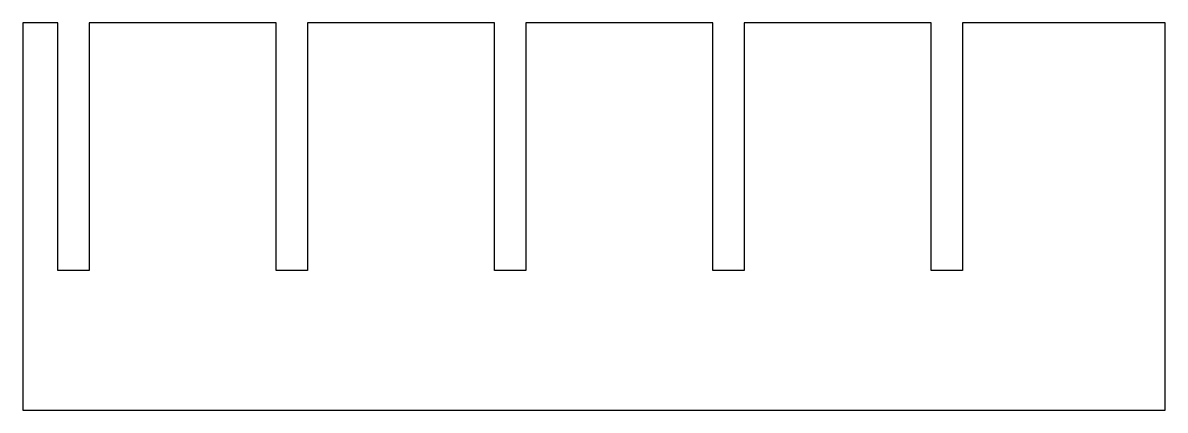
# Model space of a CAD drawing. Extents: x 0 to 164, y 0 to 56.
import ezdxf

# ---------------------------------------------------------------- set-up
doc = ezdxf.new("R2010")
doc.units = 0
doc.layers.add('ShapeBinder', color=7, linetype='CONTINUOUS')

msp = doc.modelspace()

# ---------------------------------------------------------------- linework, layer by layer
at = {"layer": 'ShapeBinder'}
for p, q in [((5, 55.5, 4), (0, 55.5, 4)), ((0, 55.5, 4), (0, 0, 4)), ((5, 20, 4), (5, 55.5, 4)), ((9.5, 55.5, 4), (9.5, 20, 4)), ((36.25, 55.5, 4), (9.5, 55.5, 4)), ((36.25, 20, 4), (36.25, 55.5, 4)), ((40.75, 55.5, 4), (40.75, 20, 4)), ((67.5, 55.5, 4), (40.75, 55.5, 4)), ((67.5, 20, 4), (67.5, 55.5, 4)), ((72, 55.5, 4), (72, 20, 4)), ((98.75, 55.5, 4), (72, 55.5, 4)), ((98.75, 20, 4), (98.75, 55.5, 4)), ((103.25, 55.5, 4), (103.25, 20, 4)), ((130, 55.5, 4), (103.25, 55.5, 4)), ((130, 20, 4), (130, 55.5, 4)), ((134.5, 55.5, 4), (134.5, 20, 4)), ((163.5, 55.5, 4), (134.5, 55.5, 4)), ((163.5, 0, 4), (163.5, 55.5, 4)), ((9.5, 20, 4), (5, 20, 4)), ((40.75, 20, 4), (36.25, 20, 4)), ((72, 20, 4), (67.5, 20, 4)), ((103.25, 20, 4), (98.75, 20, 4)), ((134.5, 20, 4), (130, 20, 4)), ((0, 0, 4), (163.5, 0, 4))]:
    msp.add_line(p, q, dxfattribs=at)

doc.saveas('drawing.dxf')
